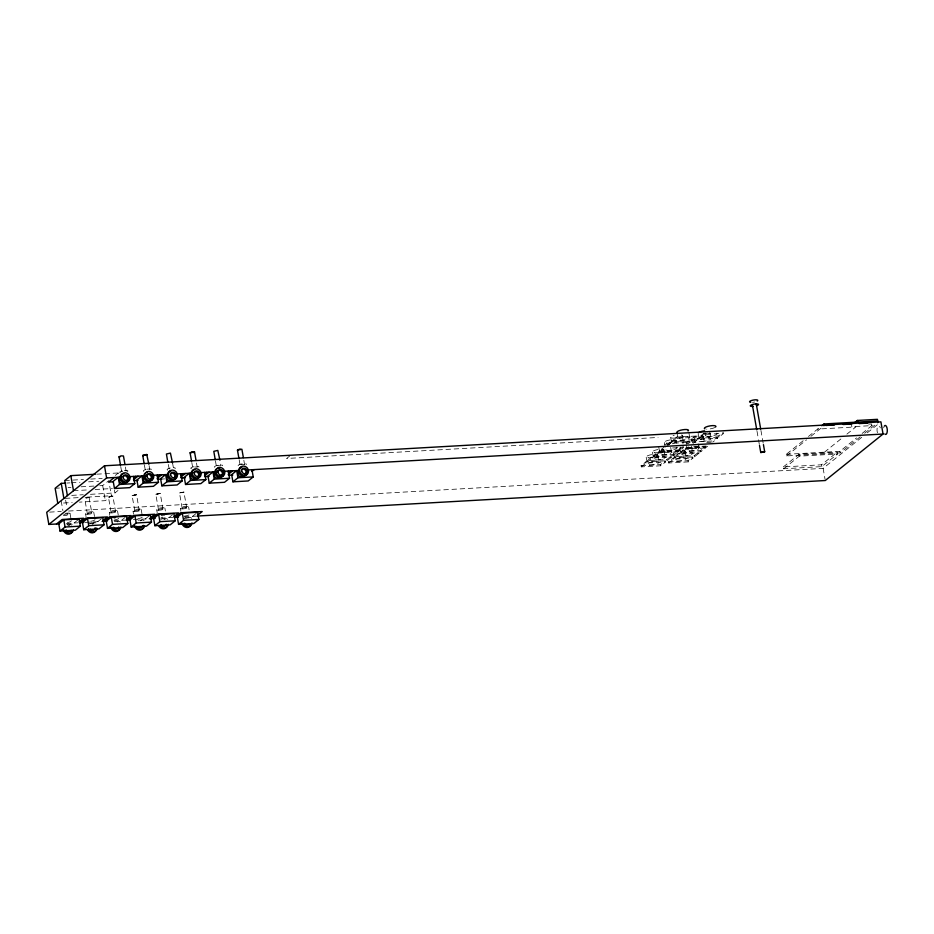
<?xml version="1.0" encoding="UTF-8"?>
<svg xmlns="http://www.w3.org/2000/svg" width="934" height="934" viewBox="0 0 934 934"><rect width="100%" height="100%" fill="white"/><g stroke="black" fill="none" stroke-linecap="round" stroke-linejoin="round"><path stroke-width="0.7" stroke-dasharray="4.67 3.5" d="M87.317 513.455L91.754 512.603L87.317 513.455L84.644 498.289M85.122 497.787L89.08 497.437L85.064 498.511M108.414 496.946L112.851 496.094L115.512 511.26L113.539 512.229L111.088 512.112L108.414 496.946L112.851 496.094M111.088 512.112L115.512 511.26M132.103 495.604L136.539 494.751L139.213 509.917L137.228 510.886L134.776 510.77L132.103 495.604L136.539 494.751M134.776 510.77L139.213 509.917M155.791 494.273L160.228 493.409L162.901 508.575L160.917 509.544L158.465 509.427L155.791 494.273L160.228 493.409M158.465 509.427L162.901 508.575M179.48 492.93L183.916 492.078L186.59 507.232L184.605 508.201L182.153 508.084L179.48 492.93L183.916 492.078M182.153 508.084L186.59 507.232M244.568 464.607L243.856 460.322M169.252 468.996L168.108 463.813M86.547 498.114L87.236 497.565M99.798 485.738L102.682 485.575L108.764 480.683L111.426 495.767L105.332 500.659L79.413 502.13M115.326 475.406L118.361 472.954L118.852 475.698M74.066 523.017L79.086 518.977M90.446 494.319L114.94 492.93L117.988 490.49M97.755 521.674L102.775 517.634M134.006 495.429L134.683 494.88M121.525 520.331L125.541 517.097M157.694 494.098L158.383 493.549M145.214 518.989L149.23 515.766M181.383 492.755L182.072 492.206M168.902 517.658L172.918 514.424M192.591 516.315L197.611 512.276M289.633 456.061L286.645 458.466L658.05 437.451M641.086 465.681L660.583 464.583L665.288 460.789L665.498 461.991L660.793 465.774L641.308 466.883L641.086 465.681L645.803 461.898L667.063 460.731L671.768 456.936L671.558 455.745L666.853 459.528L647.367 460.637L647.577 461.828L652.282 458.045L671.768 456.936M647.367 460.637L652.072 456.843L673.356 455.664L678.061 451.881L677.851 450.678L658.365 451.787L653.66 455.57L653.87 456.761L658.575 452.978L678.061 451.881M672.573 447.97L683.711 447.339L678.995 451.122L659.509 452.219L659.299 451.029L664.004 447.234M667.46 444.467L670.285 442.191L691.569 441.011L696.274 437.229L696.064 436.026L676.578 437.124L671.861 440.918L672.071 442.109L676.788 438.326L696.274 437.229M641.308 466.883L646.013 463.089L665.498 461.991M659.509 452.219L664.214 448.437M666.724 446.417L670.495 443.381L689.981 442.284L689.771 441.093L686.945 443.358M653.66 455.57L673.145 454.473L677.851 450.678M659.299 451.029L678.784 449.919L683.49 446.137M671.861 440.918L691.358 439.809L696.064 436.026M688.101 443.802L689.981 442.284M668.534 461.781L688.019 460.684L692.724 456.889L692.935 458.092L688.23 461.875L668.744 462.984L668.534 461.781L673.239 457.999L694.499 456.831L699.204 453.037L698.994 451.846L694.289 455.629L674.803 456.726L675.013 457.929L679.719 454.146L699.204 453.037M674.803 456.726L679.508 452.943L700.804 451.764L705.509 447.97L705.298 446.779L685.801 447.876L681.096 451.671L681.306 452.862L686.023 449.079L705.509 447.97M704.224 434.427L704.014 433.224L699.309 437.007L699.519 438.209L704.224 434.427L723.71 433.318L719.005 437.112L697.721 438.291L693.016 442.074L712.502 440.976L717.207 437.194L717.417 438.385L712.712 442.167M668.744 462.984L673.449 459.189L692.935 458.092M686.735 447.129L686.957 448.32L688.837 446.814M693.226 443.276L697.931 439.482L717.417 438.385M681.096 451.671L700.582 450.562L705.298 446.779M699.309 437.007L718.795 435.909L723.5 432.127M686.957 448.32L706.443 447.223L708.322 445.705M860.214 436.808L840.25 452.885L786.556 455.92L786.276 454.321L804.209 439.902M808.47 436.47L819.573 427.538M786.556 455.92L806.532 439.844M810.969 436.271L824.29 425.554M783.322 466.942L799.002 454.321L837.214 452.161L837.541 453.994L821.85 466.615L783.638 468.775L783.322 466.942L821.535 464.782L837.214 452.161M783.638 468.775L799.329 456.154L837.541 453.994M824.489 452.161L842.421 437.731M846.904 434.135L855.859 426.92L817.659 429.08M786.276 454.321L839.958 451.285L856.606 437.894M862.152 433.423L874.364 423.604M864.662 433.236L877.972 422.518M68.556 511.05L823.123 468.366L862.783 436.458M867.312 432.804L878.637 423.686M121.875 471.682L122.599 471.32M64.107 514.284L68.065 513.933L63.769 514.914M241.054 464.63L244.58 464.455M217.867 465.809L220.891 465.797L220.167 461.665M194.751 467.023L197.062 467.012M868.737 424.164L871.609 424.001L871.889 425.6L851.831 426.733L851.551 425.133M96.762 474.18L118.361 472.954M706.758 442.471L711.323 442.249M64.75 480.543L83.476 479.481M90.668 479.072L102.191 478.43M693.705 446.732L706.232 446.02L706.443 447.223M66.991 483.041L69.875 482.878M71.311 482.796L79.962 482.306M88.602 481.827L98.677 481.255M161.745 479.06L164.618 478.897M55.141 488.272L59.461 488.027M68.112 487.536L70.984 487.373M81.071 486.801L94.03 486.065M73.494 490.724L89.337 489.825M95.093 489.498L112.384 488.529M71.731 495.382L83.254 494.728M65.333 498.371L78.293 497.635M86.932 497.145L111.426 495.767M85.94 497.915L87.854 497.81M109.71 496.573L111.625 496.468M133.399 495.23L135.313 495.125M157.087 493.899L159.002 493.782M180.776 492.557L182.69 492.44M63.57 503.017L72.21 502.539M49.619 512.124L61.27 511.458M66.326 523.46L78.024 522.795M85.251 522.386L101.713 521.452M113.995 520.763L125.483 520.11M133.328 519.666L147.899 518.837M160.566 518.125L172.86 517.424M184.255 516.782L196.56 516.093M839.958 451.285L840.25 452.885M823.123 468.366L825.037 479.165M821.535 464.782L821.85 466.615M799.002 454.321L799.329 456.154M760.941 430.492L763.195 443.23M757.019 431.286L758.268 438.361M758.513 439.774L759.505 445.436M718.795 435.909L719.005 437.112M709.571 431.31L710.844 438.49M705.17 432.839L705.672 435.711M703.302 436.353L704.318 442.097M698.118 433.598L699.379 440.778M700.582 450.562L700.804 451.764M697.721 438.291L697.931 439.482M698.165 443.767L698.924 448.075M691.837 438.653L692.596 442.961M691.358 439.809L691.569 441.011M694.289 455.629L694.499 456.831M691.37 445.962L692.631 453.142M688.93 433.014L689.689 437.322M686.455 444.619L687.471 450.363M685.801 447.876L686.023 449.079M688.019 460.684L688.23 461.875M685.089 451.005L686.362 458.185M682.135 435.209L683.408 442.389M679.905 448.25L681.166 455.43M676.963 432.43L678.236 439.622M679.508 452.943L679.719 454.146M676.578 437.124L676.788 438.326M678.784 449.919L678.995 451.122M675.866 440.253L676.368 443.125M673.636 453.305L674.897 460.485M670.67 437.497L671.686 443.241M673.145 454.473L673.356 455.664M673.239 457.999L673.449 459.189M670.285 442.191L670.495 443.381M671.488 451.974L670.215 444.794A5.861 1.494 -10 0 0 662.253 444.911M664.401 442.553L665.662 449.733M666.853 459.528L667.063 460.731M663.922 449.861L665.195 457.041M658.75 447.094L660.023 454.274M658.365 451.787L658.575 452.978M660.583 464.583L660.793 465.774M657.653 454.905L658.914 462.085M652.469 452.149L653.73 459.33M652.072 456.843L652.282 458.045M646.188 457.205L647.46 464.385M645.803 461.898L646.013 463.089M239.174 459.797L240.143 465.307M215.485 461.139L216.209 465.272M196.479 462.995L197.202 467.14M191.797 462.482L192.521 466.615M188.575 506.812L189.077 509.684M172.545 462.96L173.514 468.471M180.39 508.446L180.892 511.318M164.886 508.154L165.388 511.026M149.09 465.681L149.825 469.814M156.702 509.789L157.204 512.661M144.42 465.155L145.389 470.666M141.197 509.497L141.956 513.805M125.401 467.023L126.137 471.156M133.013 511.132L133.515 514.004M120.72 466.498L121.7 472.009M114.45 490.187L114.94 492.93M117.509 510.84L118.268 515.148M109.313 512.474L109.827 515.346M102.682 485.575L105.332 500.659M93.739 512.182L94.497 516.49M89.08 497.437L91.754 512.603M85.554 513.817L86.056 516.689M70.05 513.525L70.809 517.833M65.637 500.157L66.851 507.045M61.2 501.009L62.893 510.664M754.695 401.982A4.191 1.074 -10 0 1 752.559 402.321M877.446 432.746A4.53 1.845 86.8 0 1 877.248 427.725A4.53 1.845 86.8 0 1 879.069 425.904M879.536 426.313A4.53 1.845 86.8 0 1 880.318 427.889M883.716 427.865A4.53 1.845 86.8 0 1 883.949 426.896M676.73 447.117A5.861 1.494 -10 0 1 670.659 450.211A5.861 1.494 -10 0 1 666.794 448.413M672.328 443.837A5.861 1.494 -10 0 1 680.547 441.735A5.861 1.494 -10 0 1 682.275 443.697M681.738 434.882A5.861 1.494 -10 0 1 678.633 437.392A5.861 1.494 -10 0 1 671.067 437.812A5.861 1.494 -10 0 1 674.173 435.314M707.377 433.072A5.861 1.494 -10 0 1 703.104 434.077M699.613 446.067A5.861 1.494 -10 0 1 693.507 446.148M690.238 447.269A5.861 1.494 -10 0 1 682.135 448.892A5.861 1.494 -10 0 1 681.038 446.942M687.354 443.72A5.861 1.494 -10 0 1 688.393 441.42A5.861 1.494 -10 0 1 696.507 440.358A5.861 1.494 -10 0 1 695.468 442.658M716.74 433.107A5.861 1.494 -10 0 1 713.167 435.723A5.861 1.494 -10 0 1 705.765 435.828A5.861 1.494 -10 0 1 710.634 433.189M714.744 427.55A5.861 1.494 -10 0 1 706.629 429.173M238.158 465.727A4.191 1.074 -10 0 1 242.782 463.743A4.191 1.074 -10 0 1 246.074 464.7M214.75 467.292A4.191 1.074 -10 0 1 218.007 465.26A4.191 1.074 -10 0 1 222.666 465.716M191.61 468.798A4.191 1.074 -10 0 1 193.793 466.72A4.191 1.074 -10 0 1 198.977 467.058M167.91 470.129A4.191 1.074 -10 0 1 170.63 467.946A4.191 1.074 -10 0 1 175.008 468.716M146.942 469.288A4.191 1.074 -10 0 1 151.063 469.137A4.191 1.074 -10 0 1 150.783 470.386M143.684 471.32A4.191 1.074 -10 0 1 145.902 469.533M124.327 470.444A4.191 1.074 -10 0 1 127.094 471.728M120.533 472.814A4.191 1.074 -10 0 1 122.214 470.876M187.687 518.218A2.93 2.569 51.2 0 1 191.995 518.557M184.523 518.136A4.857 4.261 51.2 0 1 189.999 518.568M184.465 518.452A4.857 4.261 51.2 0 1 186.765 518.323M189.03 514.926A4.191 1.074 -10 0 1 184.185 516.07M163.999 519.561A2.93 2.569 51.2 0 1 167.781 519.351M160.823 519.479A4.857 4.261 51.2 0 1 165.26 519.234M162.609 517.144A4.191 1.074 -10 0 1 161.535 517.319M140.31 520.903A2.93 2.569 51.2 0 1 144.093 520.693M138.127 520.296A4.857 4.261 51.2 0 1 141.571 520.565M142.19 517.273A4.191 1.074 -10 0 1 137.847 518.662M117.1 521.767A2.93 2.569 51.2 0 1 120.404 522.024M114.438 521.639A4.857 4.261 51.2 0 1 117.882 521.908M118.77 518.3A4.191 1.074 -10 0 1 113.107 520.098M92.524 524.184A2.93 2.569 51.2 0 1 96.004 522.958M89.676 523.507A4.857 4.261 51.2 0 1 94.112 523.25M89.629 523.811A4.857 4.261 51.2 0 1 93.073 524.091M95.011 519.643A4.191 1.074 -10 0 1 90.388 521.347M68.836 525.527A2.93 2.569 51.2 0 1 72.315 524.301M66.979 524.324A4.857 4.261 51.2 0 1 71.474 525.282M67.061 524.931A4.857 4.261 51.2 0 1 69.385 525.422M71.311 520.705A4.191 1.074 -10 0 1 66.699 522.678M65.403 513.35A4.191 1.074 -10 0 1 69.945 513.957A4.191 1.074 -10 0 1 63.454 515.615M649.679 465.027A5.861 1.494 -10 0 0 658.925 462.482A5.861 1.494 -10 0 0 650.963 462.202A5.861 1.494 -10 0 0 649.679 465.027M648.418 457.835A5.861 1.494 -10 0 0 657.653 455.302A5.861 1.494 -10 0 0 649.69 455.021A5.861 1.494 -10 0 0 648.418 457.835M662.241 454.916A5.861 1.494 -10 0 0 671.488 452.371A5.861 1.494 -10 0 0 663.525 452.091A5.861 1.494 -10 0 0 662.241 454.916M666.631 443.183A5.861 1.494 -10 0 0 675.866 440.65A5.861 1.494 -10 0 0 667.903 440.369A5.861 1.494 -10 0 0 666.631 443.183M701.609 441.42A5.861 1.494 -10 0 0 710.844 438.887A5.861 1.494 -10 0 0 702.882 438.595A5.861 1.494 -10 0 0 701.609 441.42M694.067 439.284A5.861 1.494 -10 0 0 703.302 436.75A5.861 1.494 -10 0 0 695.34 436.47A5.861 1.494 -10 0 0 694.067 439.284M680.454 440.253A5.861 1.494 -10 0 0 689.701 437.719A5.861 1.494 -10 0 0 681.738 437.439A5.861 1.494 -10 0 0 680.454 440.253M677.127 461.127A5.861 1.494 -10 0 0 686.362 458.582A5.861 1.494 -10 0 0 678.399 458.302A5.861 1.494 -10 0 0 677.127 461.127M675.854 453.936A5.861 1.494 -10 0 0 685.101 451.402A5.861 1.494 -10 0 0 677.127 451.122A5.861 1.494 -10 0 0 675.854 453.936M655.96 459.972A5.861 1.494 -10 0 0 665.195 457.438A5.861 1.494 -10 0 0 657.232 457.146A5.861 1.494 -10 0 0 655.96 459.972M654.687 452.792A5.861 1.494 -10 0 0 663.934 450.258A5.861 1.494 -10 0 0 655.972 449.966A5.861 1.494 -10 0 0 654.687 452.792M683.396 456.072A5.861 1.494 -10 0 0 692.643 453.539A5.861 1.494 -10 0 0 684.669 453.247A5.861 1.494 -10 0 0 683.396 456.072M689.689 451.005A5.861 1.494 -10 0 0 698.936 448.472A5.861 1.494 -10 0 0 690.962 448.18A5.861 1.494 -10 0 0 689.689 451.005M181.978 508.913A4.191 1.074 -10 0 0 188.575 507.092A4.191 1.074 -10 0 0 182.889 506.893A4.191 1.074 -10 0 0 181.978 508.913M158.29 510.244A4.191 1.074 -10 0 0 164.886 508.435A4.191 1.074 -10 0 0 159.2 508.236A4.191 1.074 -10 0 0 158.29 510.244M134.601 511.587A4.191 1.074 -10 0 0 141.197 509.777A4.191 1.074 -10 0 0 135.512 509.579A4.191 1.074 -10 0 0 134.601 511.587M110.912 512.929A4.191 1.074 -10 0 0 117.509 511.12A4.191 1.074 -10 0 0 111.823 510.91A4.191 1.074 -10 0 0 110.912 512.929M87.142 514.272A4.191 1.074 -10 0 0 93.739 512.462A4.191 1.074 -10 0 0 88.053 512.252A4.191 1.074 -10 0 0 87.142 514.272"/><path stroke-width="1.4" d="M120.486 465.12L119.027 456.854L121 455.874L123.463 455.99L124.922 464.268M144.175 463.778L142.727 455.36L146.731 454.438L148.856 464.303M147.152 454.66L146.241 455.337M167.863 462.435L166.415 454.017L170.42 453.095L172.545 462.96M191.552 461.104L190.092 452.827L192.077 451.858L194.529 451.974L195.988 460.24M194.529 451.974L193.63 452.663M215.24 459.762L213.804 451.332L217.809 450.421L219.922 460.287M238.929 458.419L237.47 450.153L239.454 449.184L241.906 449.289L243.365 457.567M65.555 483.123L61.235 483.368L55.141 488.272L57.803 503.344M95.315 474.262L70.832 475.639L64.75 480.543L67.4 495.627M197.424 516.035L825.271 480.52L883.05 434.03L880.902 421.864L104.48 465.786L46.7 512.287L48.848 524.441L59.356 523.846M48.848 524.441L106.616 477.951L121.443 477.111M56.484 524.009L62.134 519.467L83.675 518.253L79.156 521.884M114.263 477.519L108.613 482.061L112.921 481.816M63.804 519.841L58.784 523.881L60.045 531.061L75.327 530.197L80.347 526.157L79.086 518.977L63.804 519.841L65.065 527.021L60.045 531.061M144.56 455.383L145.249 454.835M119.494 484.477L118.233 477.297L113.212 481.337L114.473 488.517L119.494 484.477L134.776 483.614L133.515 476.433M133.55 478.115L135.804 476.293M80.172 522.666L85.823 518.125L107.363 516.911L102.845 520.542M133.434 479.807L137.952 476.177M87.492 518.498L82.472 522.538L83.733 529.718L99.016 528.854L104.036 524.815L102.775 517.634L87.492 518.498L88.753 525.679L83.733 529.718M134.776 483.614L129.756 487.653L114.473 488.517M143.182 483.135L141.921 475.955L136.901 479.994L138.162 487.174L143.182 483.135L158.465 482.271L157.204 475.091M157.239 476.772L159.492 474.962M103.943 521.324L109.593 516.782L131.134 515.568L126.615 519.199M157.122 478.477L161.64 474.834M111.251 517.156L106.231 521.195L107.503 528.375L122.786 527.512L127.806 523.472L126.545 516.292L111.251 517.156L112.524 524.336L107.503 528.375M158.465 482.271L153.445 486.31L138.162 487.174M166.871 481.792L165.61 474.612L160.59 478.652L161.851 485.832L166.871 481.792L182.153 480.928L180.892 473.748M180.927 475.441L183.181 473.62M127.631 519.993L133.282 515.44L154.822 514.225L150.304 517.856M180.811 477.134L185.329 473.491M134.951 515.813L129.931 519.853L131.192 527.033L146.475 526.169L151.495 522.129L150.234 514.949L134.951 515.813L136.212 522.993L131.192 527.033M182.153 480.928L177.133 484.968L161.851 485.832M190.559 480.45L189.298 473.269L184.278 477.309L185.539 484.489L190.559 480.45L205.854 479.586L204.581 472.406M204.616 474.098L206.881 472.277M151.32 518.65L156.97 514.097L178.511 512.883L173.993 516.525M204.511 475.791L209.029 472.16M158.64 514.482L153.62 518.522L154.881 525.702L170.163 524.838L175.183 520.798L173.922 513.618L158.64 514.482L159.901 521.662L154.881 525.702M240.003 449.464L240.61 449.674M205.854 479.586L200.833 483.625L185.539 484.489M214.26 479.119L212.987 471.927L207.967 475.978L209.239 483.158L214.26 479.119L229.542 478.255L228.27 471.063M228.305 472.756L230.57 470.934M175.008 517.308L180.659 512.766L202.199 511.54L197.681 515.183M228.2 474.449L232.718 470.818M182.328 513.14L177.308 517.179L178.569 524.359L193.852 523.495L198.872 519.456L197.611 512.276L182.328 513.14L183.589 520.32L178.569 524.359M229.542 478.255L224.522 482.294L209.239 483.158M237.948 477.776L236.676 470.596L231.655 474.635L232.928 481.816L237.948 477.776L253.231 476.912L251.958 469.732M251.993 471.413L254.258 469.604M253.231 476.912L248.21 480.952L232.928 481.816M821.792 425.752L824.01 423.966L877.691 420.93M854.447 422.798L857.354 420.463L877.411 419.331L877.972 422.518M143.941 455.138L145.844 455.033M191.318 452.453L193.233 452.348M825.738 425.472L834.447 424.982M843.157 424.491L851.855 424.001M859.117 423.592L867.814 423.102M129.347 476.667L144.7 475.791M152.312 475.359L167.805 474.484M176.001 474.028L192.567 473.083M199.689 472.686L215.871 471.775M223.156 471.355L239.186 470.456M247.79 469.965L883.05 434.03M133.737 480.636L138.045 480.403M157.437 479.305L161.745 479.06M181.126 477.963L185.434 477.718M204.815 476.62L209.123 476.375M228.503 475.278L232.811 475.032M79.437 522.713L83.803 522.468M102.74 521.394L107.118 521.149M126.055 520.075L130.503 519.829M149.358 518.755L155.184 518.428M174.121 517.354L178.487 517.109M65.065 527.021L80.347 526.157M88.753 525.679L104.036 524.815M112.524 524.336L127.806 523.472M136.212 522.993L151.495 522.129M159.901 521.662L175.183 520.798M183.589 520.32L198.872 519.456M238.789 450.41L237.47 450.153M190.91 453.083L190.092 452.827M143.532 455.769L142.715 455.512M119.844 457.111L119.027 456.854M764.689 451.717L760.755 452.511L764.689 451.858L763.44 444.642M857.354 420.463L857.634 422.063M824.01 423.966L824.29 425.554M756.201 403.605L760.696 429.08M752.524 405.811L756.762 429.862M759.505 445.436L760.755 452.511M104.48 465.786L106.616 477.951M70.832 475.639L73.494 490.724M61.235 483.368L63.886 498.452M753.283 406.395A4.191 1.074 -10 0 1 750.843 405.193A4.191 1.074 -10 0 1 757.357 403.92A4.191 1.074 -10 0 1 756.423 405.776M750.726 402.332A4.191 1.074 -10 0 1 750.551 400.896A4.191 1.074 -10 0 1 756.096 399.81A4.191 1.074 -10 0 1 757.229 401.06M884.276 426.137A4.53 1.845 86.8 0 1 887.288 429.745A4.53 1.845 86.8 0 1 884.79 433.96M698.492 432.757A5.861 1.494 -10 0 1 704.586 430.819M677.36 432.757A5.861 1.494 -10 0 1 682.684 429.768A5.861 1.494 -10 0 1 688.043 430.983M704.808 428.846A5.861 1.494 -10 0 1 710.12 425.869A5.861 1.494 -10 0 1 715.491 427.083M242.84 475.861A2.93 2.569 51.2 0 1 238.789 475.815A2.93 2.569 51.2 0 1 238.847 471.658M241.602 469.428A2.93 2.569 51.2 0 1 245.432 470.246A2.93 2.569 51.2 0 1 245.128 474.122M247.241 473.62A4.857 4.261 51.2 0 1 239.571 474.052A4.857 4.261 51.2 0 1 242.186 466.895M219.478 476.597A2.93 2.569 51.2 0 1 215.369 477.414A2.93 2.569 51.2 0 1 215.147 472.989M217.914 470.771A2.93 2.569 51.2 0 1 222.129 472.242A2.93 2.569 51.2 0 1 220.167 475.908M217.108 471.845A2.93 2.569 51.2 0 1 217.435 471.25M223.553 474.962A4.857 4.261 51.2 0 1 218.171 477.157A4.857 4.261 51.2 0 1 214.867 471.518A4.857 4.261 51.2 0 1 219.665 468.331M223.74 472.616A4.857 4.261 51.2 0 1 223.798 473.818M195.463 478.547A2.93 2.569 51.2 0 1 191.155 478.208A2.93 2.569 51.2 0 1 192.054 474.017M193.747 472.592A2.93 2.569 51.2 0 1 197.81 472.639A2.93 2.569 51.2 0 1 197.751 476.795M199.864 476.293A4.857 4.261 51.2 0 1 192.194 476.737A4.857 4.261 51.2 0 1 194.797 469.568M171.774 479.889A2.93 2.569 51.2 0 1 167.711 479.842A2.93 2.569 51.2 0 1 167.77 475.675M170.537 473.456A2.93 2.569 51.2 0 1 174.541 477.659M176.421 476.492A4.857 4.261 51.2 0 1 171.961 480.146A4.857 4.261 51.2 0 1 167.443 475.383A4.857 4.261 51.2 0 1 171.109 470.911M148.413 480.625A2.93 2.569 51.2 0 1 144.303 481.442A2.93 2.569 51.2 0 1 144.081 477.017M146.043 475.873A2.93 2.569 51.2 0 1 150.152 475.056A2.93 2.569 51.2 0 1 150.374 479.481M152.487 478.979A4.857 4.261 51.2 0 1 144.805 479.411A4.857 4.261 51.2 0 1 147.42 472.254M124.397 482.563A2.93 2.569 51.2 0 1 120.089 482.224A2.93 2.569 51.2 0 1 120.988 478.045M122.681 476.609A2.93 2.569 51.2 0 1 126.464 476.398A2.93 2.569 51.2 0 1 127.152 480.345M129.044 479.177A4.857 4.261 51.2 0 1 124.584 482.82A4.857 4.261 51.2 0 1 120.066 478.068A4.857 4.261 51.2 0 1 123.732 473.596M189.73 523.577A2.93 2.569 51.2 0 1 184.71 523.18M191.937 522.982A4.857 4.261 51.2 0 1 188.259 526.648A4.857 4.261 51.2 0 1 183.368 523.46M190.653 524.955A4.857 4.261 51.2 0 1 186.041 527.395A4.857 4.261 51.2 0 1 181.978 523.11M166.194 524.231A2.93 2.569 51.2 0 1 161.022 524.523M168.248 524.313A4.857 4.261 51.2 0 1 165.143 527.92A4.857 4.261 51.2 0 1 160.321 525.889M167.209 525.153A4.857 4.261 51.2 0 1 163.532 528.819A4.857 4.261 51.2 0 1 158.64 525.632M161.5 515.171A4.191 1.074 -10 0 1 164.559 514.879M143.719 525.433A2.93 2.569 51.2 0 1 143.042 525.562M142.353 526.262A2.93 2.569 51.2 0 1 137.718 526.519M144.548 525.655A4.857 4.261 51.2 0 1 140.871 529.333A4.857 4.261 51.2 0 1 135.99 526.146M142.739 528.632A4.857 4.261 51.2 0 1 138.08 529.905A4.857 4.261 51.2 0 1 134.589 525.784M143.521 526.496A4.857 4.261 51.2 0 1 143.276 527.628M118.805 526.904A2.93 2.569 51.2 0 1 113.644 527.196M120.86 526.998A4.857 4.261 51.2 0 1 117.182 530.675A4.857 4.261 51.2 0 1 112.302 527.476M119.575 528.971A4.857 4.261 51.2 0 1 114.975 531.411A4.857 4.261 51.2 0 1 110.901 527.126M114.123 517.845A4.191 1.074 -10 0 1 115.209 517.669M96.26 528.107A2.93 2.569 51.2 0 1 94.871 528.189M95.046 528.247A2.93 2.569 51.2 0 1 90.259 529.204M97.101 528.34A4.857 4.261 51.2 0 1 93.423 532.018A4.857 4.261 51.2 0 1 88.532 528.831M95.28 531.318A4.857 4.261 51.2 0 1 87.492 529.66M96.062 529.181A4.857 4.261 51.2 0 1 95.817 530.314M71.206 530.279A2.93 2.569 51.2 0 1 66.186 529.882M73.401 529.683A4.857 4.261 51.2 0 1 69.735 533.349A4.857 4.261 51.2 0 1 64.843 530.162M72.128 531.656A4.857 4.261 51.2 0 1 67.517 534.096A4.857 4.261 51.2 0 1 63.442 529.812M239.606 470.934A4.857 4.261 51.2 0 0 246.961 474.565A4.857 4.261 51.2 0 0 245.549 466.556A4.857 4.261 51.2 0 0 239.606 470.934M241.731 471.098A2.93 2.569 51.2 0 0 246.167 473.281A2.93 2.569 51.2 0 0 245.315 468.448A2.93 2.569 51.2 0 0 241.731 471.098M215.917 472.277A4.857 4.261 51.2 0 0 223.273 475.908A4.857 4.261 51.2 0 0 221.848 467.899A4.857 4.261 51.2 0 0 215.917 472.277M218.042 472.429A2.93 2.569 51.2 0 0 222.479 474.624A2.93 2.569 51.2 0 0 221.627 469.79A2.93 2.569 51.2 0 0 218.042 472.429M192.217 473.62A4.857 4.261 51.2 0 0 199.572 477.251A4.857 4.261 51.2 0 0 198.16 469.23A4.857 4.261 51.2 0 0 192.217 473.62M194.342 473.772A2.93 2.569 51.2 0 0 198.79 475.966A2.93 2.569 51.2 0 0 197.938 471.133A2.93 2.569 51.2 0 0 194.342 473.772M168.529 474.962A4.857 4.261 51.2 0 0 175.884 478.593A4.857 4.261 51.2 0 0 174.471 470.573A4.857 4.261 51.2 0 0 168.529 474.962M170.653 475.114A2.93 2.569 51.2 0 0 175.09 477.309A2.93 2.569 51.2 0 0 174.238 472.464A2.93 2.569 51.2 0 0 170.653 475.114M144.84 476.305A4.857 4.261 51.2 0 0 152.195 479.936A4.857 4.261 51.2 0 0 150.783 471.915A4.857 4.261 51.2 0 0 144.84 476.305M146.965 476.457A2.93 2.569 51.2 0 0 151.401 478.64A2.93 2.569 51.2 0 0 150.549 473.807A2.93 2.569 51.2 0 0 146.965 476.457M121.151 477.636A4.857 4.261 51.2 0 0 128.507 481.267A4.857 4.261 51.2 0 0 127.094 473.258A4.857 4.261 51.2 0 0 121.151 477.636M123.276 477.799A2.93 2.569 51.2 0 0 127.713 479.983A2.93 2.569 51.2 0 0 126.861 475.149A2.93 2.569 51.2 0 0 123.276 477.799"/></g></svg>
